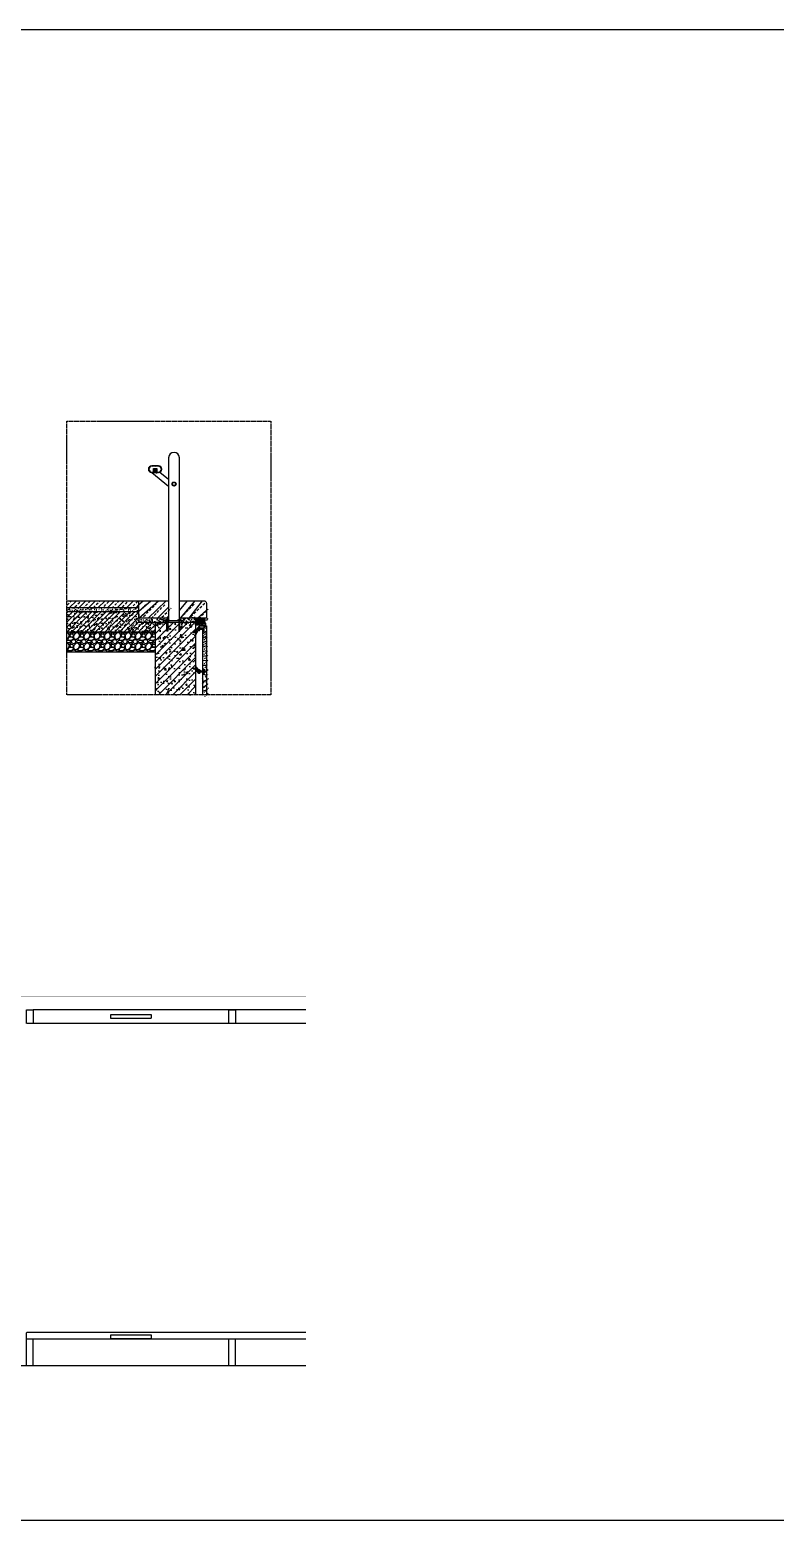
# Model space of a CAD drawing. Extents: x -1831 to 48883, y -18226 to 10907.
# Drawn here: x 15123 to 20649, y -5742 to 5309 of the extents above; entities that cross this region are included whole.
import ezdxf

# ---------------------------------------------------------------- set-up
doc = ezdxf.new("R2010")
doc.units = 0
doc.header["$LTSCALE"] = 10
doc.header["$MEASUREMENT"] = 0
doc.linetypes.add('ACAD_ISO04W100', pattern=[30, 24, -3, 0, -3])
doc.linetypes.add('DASH', pattern=[0.35, 0.25, -0.1])
for name, color, linetype in [('0-1', 1, 'Continuous'), ('0-4', 4, 'Continuous'), ('0-8', 8, 'Continuous'), ('00-设施', 6, 'Continuous'), ('con', 2, 'Continuous'), ('灯具', 7, 'Continuous')]:
    doc.layers.add(name, color=color, linetype=linetype)
doc.layers.add('电缆', color=7, linetype='Continuous', lineweight=25)

# ---------------------------------------------------------------- blocks, each defined once
blk = doc.blocks.new('ls')
for p, q in [((-2.8, 0), (-2.8, -1.2)), ((2.8, 0), (-2.8, 0)), ((1.5, 6.5), (-1.5, 6)), ((1.5, 6.4), (-1.5, 5.9)), ((-1.1, 6.2), (-1.5, 6)), ((-1.5, 6), (-1.5, 5.9)), ((-1.5, 5.9), (-1.1, 5.7)), ((1.5, 5.5), (-1.5, 5)), ((1.5, 5.4), (-1.5, 5)), ((-1.1, 5.2), (-1.5, 5)), ((-1.5, 5), (-1.1, 4.7)), ((-1.5, 5), (-1.5, 5)), ((1.5, 4.5), (-1.5, 4.1)), ((1.5, 4.5), (-1.5, 4)), ((-1.1, 4.3), (-1.5, 4.1)), ((-1.5, 4.1), (-1.5, 4)), ((-1.5, 4), (-1.1, 3.8)), ((1.5, 3.6), (-1.5, 3.1)), ((1.5, 3.5), (-1.5, 3)), ((-1.1, 3.3), (-1.5, 3.1)), ((-1.5, 3.1), (-1.5, 3)), ((-1.5, 3), (-1.1, 2.8)), ((1.5, 2.6), (-1.5, 2.1)), ((1.5, 2.5), (-1.5, 2)), ((-1.1, 2.3), (-1.5, 2.1)), ((-1.5, 2.1), (-1.5, 2)), ((-1.5, 2), (-1.1, 1.8)), ((1.5, 1.6), (-1.5, 1.1)), ((1.5, 1.6), (-1.5, 1.1)), ((-1.1, 1.4), (-1.5, 1.1)), ((-1.5, 1.1), (-1.1, 0.8)), ((-1.5, 1.1), (-1.5, 1.1)), ((1.2, 7.4), (-1.4, 6.9)), ((1.2, 7.4), (-1.4, 7)), ((-0.8, 7.2), (-1.4, 7)), ((-1.4, 7), (-1.4, 6.9)), ((-1.4, 6.9), (-1, 6.7)), ((1.1, 6.7), (-1.1, 6.2)), ((-1, 6.7), (-1.1, 6.2)), ((-1.1, 5.7), (1.1, 6.2)), ((1.1, 5.7), (-1.1, 5.2)), ((-1.1, 5.7), (-1.1, 5.2)), ((-1.1, 4.7), (1.1, 5.2)), ((1.1, 4.8), (-1.1, 4.3)), ((-1.1, 4.7), (-1.1, 4.3)), ((-1.1, 3.8), (1.1, 4.2)), ((1.1, 3.8), (-1.1, 3.3)), ((-1.1, 3.8), (-1.1, 3.3)), ((-1.1, 2.8), (1.1, 3.3)), ((1.1, 2.8), (-1.1, 2.3)), ((-1.1, 2.8), (-1.1, 2.3)), ((-1.1, 1.8), (1.1, 2.3)), ((1.1, 1.9), (-1.1, 1.4)), ((-1.1, 1.8), (-1.1, 1.4)), ((-1.1, 0.8), (1.1, 1.3)), ((-1.1, 0.8), (-1.1, 0)), ((-1, 6.7), (0.8, 7.2)), ((0.7, 8.4), (-0.9, 7.9)), ((0.7, 8.3), (-0.9, 7.9)), ((-0.4, 8.2), (-0.9, 7.9)), ((-0.9, 7.9), (-0.6, 7.7)), ((-0.9, 7.9), (-0.9, 7.9)), ((0.8, 7.7), (-0.8, 7.2)), ((-0.6, 7.7), (-0.8, 7.2)), ((-0.6, 7.7), (0.3, 8.1)), ((0, 9), (-0.4, 8.2)), ((0.2, 8.6), (-0.4, 8.2)), ((0, 9), (0.2, 8.6)), ((1.1, 0.9), (0, 0.4)), ((1.5, 0.7), (0, 0.4)), ((1.5, 0.6), (0, 0.3)), ((0, 0.3), (1.1, 0.4)), ((0, 0.4), (0, 0.3)), ((0.7, 8.4), (0.2, 8.6)), ((0.3, 8.1), (0.7, 8.3)), ((0.4, 8.2), (0.6, 7.6)), ((0.7, 8.3), (0.7, 8.4)), ((1.2, 7.4), (0.8, 7.7)), ((0.8, 7.2), (1.2, 7.4)), ((0.8, 7.2), (1.1, 6.7)), ((1.5, 6.5), (1.1, 6.7)), ((1.1, 6.2), (1.5, 6.4)), ((1.1, 6.2), (1.1, 5.7)), ((1.5, 5.5), (1.1, 5.7)), ((1.1, 5.2), (1.5, 5.4)), ((1.1, 5.2), (1.1, 4.8)), ((1.5, 4.5), (1.1, 4.8)), ((1.1, 4.2), (1.5, 4.5)), ((1.1, 4.2), (1.1, 3.8)), ((1.5, 3.6), (1.1, 3.8)), ((1.1, 3.3), (1.5, 3.5)), ((1.1, 3.3), (1.1, 2.8)), ((1.5, 2.6), (1.1, 2.8)), ((1.1, 2.3), (1.5, 2.5)), ((1.1, 2.3), (1.1, 1.9)), ((1.5, 1.6), (1.1, 1.9)), ((1.1, 1.3), (1.5, 1.6)), ((1.1, 1.3), (1.1, 0.9)), ((1.5, 0.7), (1.1, 0.9)), ((1.1, 0.4), (1.5, 0.6)), ((1.1, 0.4), (1.1, 0)), ((1.2, 7.4), (1.2, 7.4)), ((1.5, 6.4), (1.5, 6.5)), ((1.5, 5.4), (1.5, 5.5)), ((1.5, 4.5), (1.5, 4.5)), ((1.5, 3.5), (1.5, 3.6)), ((1.5, 2.5), (1.5, 2.6)), ((1.5, 1.6), (1.5, 1.6)), ((1.5, 0.6), (1.5, 0.7)), ((2.8, -1.2), (2.8, 0)), ((-0.3, -0.8), (0.3, -0.8)), ((-0.3, -2.1), (-0.3, -0.8)), ((0.3, -0.8), (0.3, -2.1))]:
    blk.add_line(p, q)
for start, end in [(232.02013, 266.73678), (273.26322, 307.97987)]:
    blk.add_arc((0, 2.4), 4.5, start, end)
blk = doc.blocks.new('线条灯')
at = {"color": 2, "lineweight": 9}
blk.add_line((24, 37), (24, 32), dxfattribs=at)
at = {"layer": 'con', "color": 2}
for centre in [(13, 6), (21, 6)]:
    blk.add_circle(centre, 1.96, dxfattribs=at)
at = {"layer": '灯具', "color": 3, "linetype": 'Continuous', "lineweight": -3, "ltscale": 20}
for p, q in [((0, 0), (0, 48)), ((17, 49), (1, 49)), ((1, 1), (1, 47)), ((17, 48), (3, 48)), ((3, 0), (23, 0)), ((23, 0), (24, 0)), ((24, 0), (39, 0)), ((24, 0), (24, 0)), ((30, 16), (30, 11)), ((41, 17), (31, 17)), ((39, 10), (31, 10)), ((41, 15), (32, 15)), ((32, 15), (32, 12)), ((41, 12), (32, 12)), ((40, 9), (40, 1)), ((42, 16), (42, 16)), ((42, 11), (42, 0)), ((1, -1), (41, -1))]:
    blk.add_line(p, q, dxfattribs=at)
at = {"layer": '灯具', "linetype": 'Continuous', "lineweight": -3, "ltscale": 20}
for p, q in [((7, 36), (7, 47)), ((7, 47), (10, 47)), ((9, 35), (7, 35)), ((9, 34), (7, 34)), ((7, 33), (7, 22)), ((7, 22), (10, 22)), ((9, 43), (9, 46)), ((10, 46), (9, 46)), ((9, 26), (9, 23)), ((10, 23), (9, 23)), ((10, 46), (10, 47)), ((10, 43), (9, 43)), ((10, 39), (10, 43)), ((10, 30), (10, 26)), ((10, 26), (9, 26)), ((10, 23), (10, 22)), ((13, 38), (11, 38)), ((13, 31), (11, 31)), ((12, 35), (12, 34)), ((13, 36), (15, 36)), ((13, 33), (15, 33)), ((14, 47), (17, 47)), ((14, 46), (14, 47)), ((15, 46), (14, 46)), ((15, 43), (14, 43)), ((14, 39), (14, 43)), ((14, 30), (14, 26)), ((15, 26), (14, 26)), ((15, 23), (14, 23)), ((14, 23), (14, 22)), ((14, 22), (17, 22)), ((15, 46), (15, 43)), ((15, 37), (15, 41)), ((15, 32), (15, 28)), ((15, 23), (15, 26)), ((16, 41), (16, 41)), ((16, 28), (16, 28)), ((17, 48), (17, 49)), ((17, 49), (17, 48)), ((17, 46), (19, 46)), ((16, 45), (16, 42)), ((16, 24), (16, 27)), ((17, 23), (19, 23)), ((17, 20), (17, 21)), ((26, 49), (18, 49)), ((26, 20), (18, 20)), ((19, 48), (19, 46)), ((21, 48), (19, 48)), ((19, 21), (19, 23)), ((21, 21), (19, 21)), ((21, 48), (21, 46)), ((21, 46), (22, 46)), ((21, 23), (22, 23)), ((21, 21), (21, 23)), ((23, 48), (24, 48)), ((23, 48), (23, 46)), ((23, 48), (23, 48)), ((23, 21), (23, 23)), ((23, 21), (24, 21)), ((23, 21), (23, 21)), ((25, 47), (25, 48)), ((25, 22), (25, 21)), ((27, 48), (27, 49)), ((27, 21), (27, 20)), ((28, 48), (28, 49)), ((28, 21), (28, 20)), ((29, 49), (39, 49)), ((29, 20), (39, 20)), ((30, 47), (30, 48)), ((30, 22), (30, 21)), ((31, 48), (32, 48)), ((31, 21), (32, 21)), ((32, 48), (32, 43)), ((32, 21), (32, 26)), ((33, 43), (35, 43)), ((33, 26), (35, 26)), ((34, 48), (34, 44)), ((34, 48), (39, 48)), ((34, 44), (35, 44)), ((34, 21), (34, 25)), ((34, 25), (35, 25)), ((34, 21), (39, 21)), ((35, 43), (35, 44)), ((35, 26), (35, 25)), ((39, 49), (39, 48)), ((39, 20), (39, 21))]:
    blk.add_line(p, q, dxfattribs=at)
at = {"layer": '灯具', "color": 4, "linetype": 'Continuous', "lineweight": -3, "ltscale": 20}
for p, q in [((8, 21), (7, 21)), ((7, 21), (7, 19)), ((8, 21), (8, 20)), ((41, 17), (8, 17)), ((43, 19), (9, 19)), ((42, 16), (42, -1)), ((44, 18), (44, -1)), ((43, -1), (43, -1))]:
    blk.add_line(p, q, dxfattribs=at)
at = {"layer": '灯具', "color": 2, "linetype": 'Continuous', "lineweight": -3, "ltscale": 20}
for p, q in [((21, 36), (24, 36)), ((21, 35), (21, 36)), ((21, 35), (23, 35)), ((21, 35), (24, 35)), ((21, 34), (24, 34)), ((21, 33), (21, 34)), ((21, 33), (23, 33)), ((21, 33), (24, 33)), ((24, 48), (23, 48)), ((24, 21), (23, 21)), ((25, 37), (24, 37)), ((25, 32), (24, 32)), ((25, 32), (25, 37)), ((25, 37), (31, 37)), ((31, 32), (25, 32))]:
    blk.add_line(p, q, dxfattribs=at)
at = {"layer": '灯具', "color": 2}
for p, q in [((23, 48), (23, 34)), ((23, 21), (23, 34)), ((24, 48), (24, 34)), ((24, 21), (24, 34))]:
    blk.add_line(p, q, dxfattribs=at)
at = {"layer": '灯具', "color": 5, "linetype": 'Continuous', "lineweight": -3, "ltscale": 20}
for p, q in [((39, 48), (35, 48)), ((35, 48), (35, 34)), ((35, 21), (35, 34)), ((39, 21), (35, 21)), ((39, 48), (39, 34)), ((39, 21), (39, 34))]:
    blk.add_line(p, q, dxfattribs=at)
at = {"layer": '灯具', "color": 3, "linetype": 'Continuous', "lineweight": -3, "ltscale": 20}
for centre, radius, start, end in [((1, 48), 1, 90, 180), ((1, 0), 1, 180, 270), ((3, 47), 1, 90, 180), ((3, 1), 1, 180, 270), ((17, 49), 0.5, 360, 90), ((17, 48), 0.5, 270, 360), ((31, 16), 0.5, 90, 180), ((31, 11), 0.5, 180, 270), ((32, 15), 0.5, 90, 180), ((32, 12), 0.5, 180, 270), ((39, 9), 1, 360, 90), ((39, 1), 1, 270, 360), ((41, 16), 0.5, 360, 90), ((41, 16), 0.5, 270, 360), ((41, 11), 0.5, 360, 90), ((41, 0), 1, 270, 360)]:
    blk.add_arc(centre, radius, start, end, dxfattribs=at)
at = {"layer": '灯具', "linetype": 'Continuous', "lineweight": -3, "ltscale": 20}
for centre, radius, start, end in [((7, 47), 0.5, 90, 180), ((7, 36), 0.5, 180, 270), ((7, 33), 0.5, 90, 180), ((7, 22), 0.5, 180, 270), ((9, 46), 0.3, 90, 180), ((9, 43), 0.3, 180, 270), ((10, 34), 1.3, 360, 150), ((10, 34), 1.3, 210, 0), ((9, 26), 0.3, 90, 180), ((9, 23), 0.3, 180, 270), ((10, 47), 0.3, 0, 90), ((10, 46), 0.3, 270, 0), ((10, 43), 0.3, 0, 90), ((11, 39), 1, 180, 270), ((11, 30), 1, 90, 180), ((10, 26), 0.3, 270, 0), ((10, 23), 0.3, 360, 90), ((10, 22), 0.3, 270, 360), ((13, 35), 1, 90, 180), ((13, 34), 1, 180, 270), ((13, 39), 1, 270, 360), ((13, 30), 1, 0, 90), ((14, 47), 0.3, 90, 180), ((14, 46), 0.3, 180, 270), ((14, 43), 0.3, 90, 180), ((14, 26), 0.3, 180, 270), ((14, 23), 0.3, 90, 180), ((14, 22), 0.3, 180, 270), ((15, 46), 0.3, 0, 90), ((15, 43), 0.3, 270, 0), ((16, 41), 0.5, 90, 180), ((15, 37), 0.3, 270, 0), ((15, 32), 0.3, 360, 90), ((16, 28), 0.5, 180, 270), ((15, 26), 0.3, 360, 90), ((15, 23), 0.3, 270, 360), ((16, 42), 0.3, 270, 0), ((16, 27), 0.3, 360, 90), ((18, 49), 0.5, 90, 180), ((17, 48), 0.5, 270, 0), ((17, 45), 0.3, 90, 180), ((17, 24), 0.3, 180, 270), ((17, 21), 0.5, 0, 90), ((18, 20), 0.5, 180, 270), ((19, 48), 0.3, 90, 180), ((19, 46), 0.3, 270, 0), ((19, 23), 0.3, 0, 90), ((19, 21), 0.3, 180, 270), ((21, 48), 0.3, 0, 90), ((21, 46), 0.3, 180, 270), ((21, 23), 0.3, 90, 180), ((21, 21), 0.3, 270, 360), ((22, 46), 0.3, 270, 0), ((22, 23), 0.3, 360, 90), ((23, 48), 0.3, 90, 180), ((23, 21), 0.3, 180, 270), ((24, 48), 0.3, 0, 90), ((24, 21), 0.3, 270, 360), ((27, 47), 2.8, 180, 0), ((27, 22), 2.8, 0, 180), ((26, 49), 0.5, 0, 90), ((27, 47), 1.3, 120, 60), ((27, 22), 1.3, 300, 240), ((26, 20), 0.5, 270, 0), ((29, 49), 0.5, 90, 180), ((29, 20), 0.5, 180, 270), ((31, 48), 0.3, 90, 180), ((31, 21), 0.3, 180, 270), ((32, 48), 0.3, 0, 90), ((33, 43), 0.3, 180, 270), ((33, 26), 0.3, 90, 180), ((32, 21), 0.3, 270, 0), ((34, 48), 0.3, 90, 180), ((34, 44), 0.3, 180, 270), ((34, 25), 0.3, 90, 180), ((34, 21), 0.3, 180, 270), ((39, 49), 0.3, 0, 90), ((39, 48), 0.3, 270, 0), ((39, 20), 0.3, 270, 0)]:
    blk.add_arc(centre, radius, start, end, dxfattribs=at)
at = {"layer": '灯具', "color": 4, "linetype": 'Continuous', "lineweight": -3, "ltscale": 20}
for centre, radius, start, end in [((7, 21), 0.5, 90, 180), ((8, 19), 1, 180, 270), ((8, 21), 0.5, 0, 90), ((9, 20), 1, 180, 270), ((41, 16), 1, 360, 90), ((43, 18), 1, 360, 90), ((43, -1), 0.5, 180, 270), ((43, -1), 0.5, 270, 360)]:
    blk.add_arc(centre, radius, start, end, dxfattribs=at)
at = {"layer": '灯具', "color": 2, "linetype": 'Continuous', "lineweight": -3, "ltscale": 20}
blk.add_arc((31, 34), 2.5, 270, 90, dxfattribs=at)
at = {"layer": '电缆', "color": 0, "linetype": 'ACAD_ISO04W100', "lineweight": 50}
for p, xscale, yscale, zscale, rotation in [((12, 17), 1.336800000012713, 1.336800000012713, 1.336800000012713, 359.9635796655531), ((44, 14), 1.336800000021813, 1.336800000021813, 1.336800000021813, 89.96357966524147)]:
    blk.add_blockref('ls', p, dxfattribs=dict(at, xscale=xscale, yscale=yscale, zscale=zscale, rotation=rotation))
blk = doc.blocks.new('ld1')
for p, q in [((-46, 0), (-45, -1)), ((-46, 0), (-45, 0)), ((-45, 1), (-45, 0)), ((-45, 1), (-45, 1)), ((-45, 0), (-45, 1)), ((-45, 1), (-44, -1)), ((-45, 1), (-44, -1)), ((-45, 1), (-44, 1)), ((-45, 0), (-45, -1)), ((-44, -1), (-45, 0)), ((-44, 2), (-44, 1)), ((-44, 2), (-44, 2)), ((-43, 1), (-44, 2)), ((-44, 2), (-43, -2)), ((-44, 2), (-43, -2)), ((-44, 1), (-43, -1)), ((-42, 2), (-43, 1)), ((-43, 1), (-42, -1)), ((-43, -1), (-43, 1)), ((-43, 1), (-43, 1)), ((-42, 2), (-42, 2)), ((-42, 1), (-42, 2)), ((-42, 2), (-42, -2)), ((-42, 2), (-42, -2)), ((-41, -1), (-42, 1)), ((-42, 1), (-41, 1)), ((-41, 2), (-41, 1)), ((-41, 2), (-41, 2)), ((-41, 1), (-41, 2)), ((-41, 2), (-40, -2)), ((-41, 2), (-40, -2)), ((-41, 1), (-41, -1)), ((-40, -1), (-41, 1)), ((-41, 1), (-40, 1)), ((-40, 2), (-40, 1)), ((-40, 2), (-40, 2)), ((-39, 1), (-40, 2)), ((-40, 2), (-39, -2)), ((-40, 2), (-39, -2)), ((-40, 1), (-39, -1)), ((-38, 2), (-39, 1)), ((-39, -1), (-39, 1)), ((-39, 1), (-38, -1)), ((-39, 1), (-39, 1)), ((-38, 2), (-38, 2)), ((-38, 1), (-38, 2)), ((-38, 2), (-38, -2)), ((-38, 2), (-38, -2)), ((-37, -1), (-38, 1)), ((-38, 1), (-37, 1)), ((-37, 2), (-37, 1)), ((-37, 2), (-37, 2)), ((-37, 1), (-37, 2)), ((-37, 2), (-37, -2)), ((-37, 2), (-36, -2)), ((-37, 1), (-37, -1)), ((-36, -1), (-37, 1)), ((-37, 1), (-36, 1)), ((-36, 2), (-36, 1)), ((-36, 2), (-36, 2)), ((-35, 1), (-36, 2)), ((-36, 2), (-35, -2)), ((-36, 2), (-35, -2)), ((-35, 2), (-35, 1)), ((-34, 2), (-35, 2)), ((-35, 2), (-34, -2)), ((-35, -1), (-35, 1)), ((-35, 1), (-34, -1)), ((-35, 1), (-35, 1)), ((-34, 1), (-34, 2)), ((-34, 2), (-34, -2)), ((-33, 2), (-34, 1)), ((-34, -1), (-34, 1)), ((-34, 1), (-33, -1)), ((-34, 1), (-34, 1)), ((-33, 2), (-33, 2)), ((-33, 1), (-33, 2)), ((-33, 2), (-33, -2)), ((-33, 2), (-33, -2)), ((-32, -1), (-33, 1)), ((-33, 1), (-32, 1)), ((-32, 2), (-32, 1)), ((-32, 2), (-32, 2)), ((-32, 1), (-32, 2)), ((-32, 2), (-31, -2)), ((-32, 2), (-31, -2)), ((-32, 1), (-32, -1)), ((-31, -1), (-32, 1)), ((-32, 1), (-31, 1)), ((-31, 2), (-31, 1)), ((-31, 2), (-31, 2)), ((-30, 1), (-31, 2)), ((-31, 2), (-30, -2)), ((-31, 2), (-30, -2)), ((-31, 1), (-30, -1)), ((-29, 2), (-30, 1)), ((-30, -1), (-30, 1)), ((-30, 1), (-30, 1)), ((-29, 2), (-29, 2)), ((-29, 1), (-29, 2)), ((-29, 2), (-29, -2)), ((-29, 2), (-29, -2)), ((-28, -1), (-29, 1)), ((-29, 1), (-28, 1)), ((-28, 2), (-28, 1)), ((-28, 2), (-28, 2)), ((-28, 1), (-28, 2)), ((-28, 2), (-27, -2)), ((-28, 2), (-27, -2)), ((-28, 1), (-28, -1)), ((-27, -1), (-28, 1)), ((-28, 1), (-27, 1)), ((-27, 2), (-27, 1)), ((-27, 2), (-27, 2)), ((-26, 1), (-27, 2)), ((-27, 2), (-26, -2)), ((-27, 2), (-26, -2)), ((-26, 2), (-26, 1)), ((-25, 2), (-26, 2)), ((-26, 2), (-25, -2)), ((-26, -1), (-26, 1)), ((-26, 1), (-26, 1)), ((-25, 1), (-25, 2)), ((-24, 2), (-25, 1)), ((-25, 2), (-25, -2)), ((-24, -1), (-25, 1)), ((-25, 1), (-24, -1)), ((-25, 1), (-25, 1)), ((-24, 2), (-24, 2)), ((-24, 1), (-24, 2)), ((-24, 2), (-24, -2)), ((-24, 2), (-23, -2)), ((-23, -1), (-24, 1)), ((-24, 1), (-23, 1)), ((-23, 2), (-23, 1)), ((-23, 2), (-23, 2)), ((-23, 1), (-23, 2)), ((-23, 2), (-22, -2)), ((-23, 2), (-22, -2)), ((-22, -1), (-23, 1)), ((-23, 1), (-22, 1)), ((-22, 2), (-22, 1)), ((-21, 1), (-22, 2)), ((-22, 2), (-21, -2)), ((-22, 2), (-21, -2)), ((-20, 2), (-21, 1)), ((-21, -1), (-21, 1)), ((-21, 1), (-21, 1)), ((-20, 2), (-20, 2)), ((-20, 1), (-20, 2)), ((-20, 2), (-20, -2)), ((-20, 2), (-20, -2)), ((-19, -1), (-20, 1)), ((-20, 1), (-19, 1)), ((-19, 2), (-19, 1)), ((-19, 2), (-19, 2)), ((-19, 1), (-19, 2)), ((-19, 2), (-18, -2)), ((-19, 2), (-18, -2)), ((-19, 1), (-19, -1)), ((-18, -1), (-19, 1)), ((-19, 1), (-18, 1)), ((-18, 2), (-18, 1)), ((-18, 2), (-18, 2)), ((-17, 1), (-18, 2)), ((-18, 2), (-17, -2)), ((-18, 2), (-17, -2)), ((-16, 2), (-17, 1)), ((-17, -1), (-17, 1)), ((-17, 1), (-17, 1)), ((-16, 1), (-16, 2)), ((-16, 2), (-16, -2)), ((-16, 2), (-16, -2)), ((-15, -1), (-16, 1)), ((-16, 1), (-15, 1)), ((-15, 2), (-15, 1)), ((-15, 2), (-15, 2)), ((-15, 1), (-15, 2)), ((-15, 2), (-14, -2)), ((-15, 2), (-14, -2)), ((-14, -1), (-15, 1)), ((-15, 1), (-14, 1)), ((-14, 2), (-14, 1)), ((-14, 2), (-14, 2)), ((-13, 1), (-14, 2)), ((-14, 2), (-13, -2)), ((-14, 2), (-13, -2)), ((-14, 1), (-13, -1)), ((-13, 2), (-13, 1)), ((-12, 2), (-13, 2)), ((-13, 2), (-12, -2)), ((-13, -1), (-13, 1)), ((-13, 1), (-13, 1)), ((-11, 2), (-12, 1)), ((-12, 1), (-12, 2)), ((-12, 2), (-12, -2)), ((-12, 1), (-11, -1)), ((-12, 1), (-12, 1)), ((-12, -1), (-12, 1)), ((-11, 2), (-11, 2)), ((-11, 1), (-11, 2)), ((-11, 2), (-11, -2)), ((-11, 2), (-11, -2)), ((-10, -1), (-11, 1)), ((-11, 1), (-10, 1)), ((-10, 2), (-10, 1)), ((-10, 2), (-10, 2)), ((-10, 1), (-10, 2)), ((-10, 2), (-9, -2)), ((-10, 2), (-9, -2)), ((-9, -1), (-10, 1)), ((-10, 1), (-9, 1)), ((-9, 2), (-9, 1)), ((-9, 2), (-9, 2)), ((-8, 1), (-9, 2)), ((-9, 2), (-8, -2)), ((-9, 2), (-8, -2)), ((-9, 1), (-8, -1)), ((-7, 2), (-8, 1)), ((-8, 1), (-8, 1)), ((-8, -1), (-8, 1)), ((-7, 2), (-7, 2)), ((-7, 1), (-7, 2)), ((-7, 2), (-7, -2)), ((-7, 2), (-7, -2)), ((-6, -1), (-7, 1)), ((-7, 1), (-6, 1)), ((-6, 2), (-6, 1)), ((-6, 2), (-6, 2)), ((-6, 1), (-6, 2)), ((-6, 2), (-5, -2)), ((-6, 2), (-5, -2)), ((-6, 1), (-6, -1)), ((-5, -1), (-6, 1)), ((-6, 1), (-5, 1)), ((-5, 2), (-5, 1)), ((-5, 2), (-5, 2)), ((-4, 1), (-5, 2)), ((-5, 2), (-4, -2)), ((-5, 2), (-4, -2)), ((-3, 2), (-4, 1)), ((-4, -1), (-4, 1)), ((-4, 1), (-3, -1)), ((-4, 1), (-4, 1)), ((-3, 2), (-3, 2)), ((-3, 1), (-3, 2)), ((-3, 2), (-3, -2)), ((-3, 2), (-3, -2)), ((-2, -1), (-3, 1)), ((-3, 1), (-2, 1)), ((-2, 2), (-2, 1)), ((-2, 2), (-2, 2)), ((-2, 1), (-2, 2)), ((-2, 2), (-1, -2)), ((-2, 2), (-2, -2)), ((-2, 1), (-2, -1)), ((-1, -1), (-2, 1)), ((-2, 1), (-1, 1)), ((-1, 2), (-1, 1)), ((-1, 2), (-1, 2)), ((0, 1), (-1, 2)), ((-1, 2), (-1, 0)), ((-1, 2), (0, 0)), ((-1, 1), (-1, 0)), ((2, 4), (0, 4)), ((0, 4), (0, -4)), ((0, 0), (0, 1)), ((0, 1), (0, 1)), ((1, 0), (3, 0)), ((1, 0), (1, 0)), ((-45, -1), (-44, -1)), ((-44, -1), (-44, -1)), ((-44, -1), (-44, -1)), ((-44, -1), (-43, -1)), ((-43, -2), (-43, -1)), ((-43, -1), (-43, -2)), ((-43, -1), (-42, -1)), ((-43, -2), (-43, -2)), ((-42, -2), (-41, -1)), ((-42, -1), (-42, -2)), ((-42, -2), (-42, -2)), ((-41, -1), (-40, -2)), ((-41, -1), (-41, -1)), ((-40, -2), (-40, -1)), ((-40, -1), (-39, -1)), ((-40, -2), (-40, -2)), ((-39, -2), (-39, -1)), ((-39, -1), (-39, -2)), ((-39, -1), (-38, -1)), ((-39, -2), (-39, -2)), ((-38, -2), (-37, -1)), ((-38, -1), (-38, -2)), ((-38, -2), (-38, -2)), ((-37, -1), (-37, -2)), ((-37, -1), (-37, -1)), ((-37, -2), (-36, -2)), ((-36, -1), (-35, -2)), ((-36, -2), (-36, -1)), ((-36, -1), (-36, -1)), ((-35, -2), (-35, -1)), ((-35, -1), (-34, -1)), ((-35, -2), (-35, -2)), ((-34, -2), (-34, -1)), ((-34, -1), (-34, -2)), ((-34, -1), (-33, -1)), ((-34, -2), (-34, -2)), ((-33, -2), (-32, -1)), ((-33, -1), (-33, -2)), ((-33, -2), (-33, -2)), ((-32, -1), (-32, -1)), ((-32, -1), (-31, -2)), ((-31, -2), (-31, -1)), ((-31, -1), (-30, -1)), ((-31, -2), (-31, -2)), ((-30, -2), (-30, -1)), ((-30, -1), (-30, -2)), ((-30, -1), (-29, -1)), ((-30, -2), (-30, -2)), ((-29, -2), (-28, -1)), ((-29, -1), (-29, -2)), ((-29, -2), (-29, -2)), ((-28, -1), (-27, -2)), ((-28, -1), (-28, -1)), ((-27, -2), (-27, -1)), ((-27, -1), (-26, -1)), ((-27, -2), (-27, -2)), ((-26, -2), (-26, -1)), ((-26, -1), (-26, -2)), ((-26, -1), (-25, -1)), ((-26, -2), (-26, -2)), ((-25, -2), (-24, -1)), ((-25, -1), (-25, -2)), ((-25, -2), (-25, -2)), ((-24, -1), (-24, -2)), ((-24, -1), (-24, -1)), ((-24, -2), (-23, -2)), ((-23, -2), (-23, -1)), ((-23, -1), (-22, -2)), ((-23, -1), (-23, -1)), ((-22, -2), (-22, -1)), ((-22, -1), (-21, -1)), ((-22, -2), (-22, -2)), ((-21, -2), (-21, -1)), ((-21, -1), (-21, -2)), ((-21, -1), (-20, -1)), ((-21, -2), (-21, -2)), ((-20, -2), (-19, -1)), ((-20, -1), (-20, -2)), ((-20, -2), (-20, -2)), ((-19, -1), (-18, -2)), ((-19, -1), (-19, -1)), ((-18, -2), (-18, -1)), ((-18, -1), (-17, -1)), ((-18, -2), (-18, -2)), ((-17, -2), (-17, -1)), ((-17, -1), (-17, -2)), ((-17, -1), (-16, -1)), ((-17, -2), (-17, -2)), ((-16, -2), (-15, -1)), ((-16, -1), (-16, -2)), ((-16, -2), (-16, -2)), ((-15, -1), (-14, -2)), ((-15, -1), (-15, -1)), ((-14, -2), (-14, -1)), ((-14, -1), (-13, -1)), ((-14, -2), (-14, -2)), ((-13, -2), (-13, -1)), ((-13, -1), (-13, -2)), ((-13, -1), (-12, -1)), ((-13, -2), (-13, -2)), ((-12, -1), (-11, -1)), ((-12, -2), (-12, -1)), ((-12, -1), (-12, -2)), ((-12, -2), (-12, -2)), ((-11, -2), (-10, -1)), ((-11, -1), (-11, -2)), ((-11, -2), (-11, -2)), ((-10, -1), (-9, -2)), ((-10, -1), (-10, -1)), ((-9, -2), (-9, -1)), ((-9, -1), (-8, -1)), ((-9, -2), (-9, -2)), ((-8, -1), (-7, -1)), ((-8, -2), (-8, -1)), ((-8, -1), (-8, -2)), ((-8, -2), (-8, -2)), ((-7, -2), (-6, -1)), ((-7, -1), (-7, -2)), ((-7, -2), (-7, -2)), ((-6, -1), (-5, -2)), ((-6, -1), (-6, -1)), ((-5, -2), (-5, -1)), ((-5, -1), (-4, -1)), ((-5, -2), (-5, -2)), ((-4, -2), (-4, -1)), ((-4, -1), (-4, -2)), ((-4, -1), (-3, -1)), ((-4, -2), (-4, -2)), ((-3, -2), (-2, -1)), ((-3, -1), (-3, -2)), ((-3, -2), (-3, -2)), ((-2, -1), (-2, -2)), ((-2, -1), (-2, -1)), ((-2, -2), (-1, -2)), ((-1, 0), (0, 0)), ((-1, -2), (-1, -1)), ((-1, -1), (0, -1)), ((0, -4), (2, -4)), ((3, 0), (1, 0))]:
    blk.add_line(p, q)
for points in [[(-36, 1), (-36, -1)], [(-30, 1), (-29, -1)], [(-27, 1), (-26, -1)], [(-26, 1), (-25, -1)], [(-23, 1), (-23, -1)], [(-22, 1), (-21, -1)], [(-21, 1), (-20, -1)], [(-18, 1), (-17, -1)], [(-17, 1), (-16, -1)], [(-15, 1), (-15, -1)], [(-13, 1), (-12, -1)], [(-10, 1), (-10, -1)]]:
    blk.add_lwpolyline(points)
for start, end in [(3.2268, 37.9435), (321.9837, 356.7004)]:
    blk.add_arc((-3, 0), 6.02, start, end)

msp = doc.modelspace()

# ---------------------------------------------------------------- hatches: boundary and pattern name
h = msp.add_hatch()
h.set_pattern_fill('ANSI32', color=8)
h.set_pattern_definition([(45, (8689.076, -197.162), (-3.367596, 3.367596), []), (45, (8691.3213, -197.162), (-3.367596, 3.367596), [])])
h.paths.add_polyline_path([(16027, 2073), (16077, 2073, -0.414214), (16099, 2051, -0.414214), (16077, 2029), (16065, 2029), (16065, 2026), (16077, 2026, 0.414214), (16102, 2051, 0.414214), (16077, 2076), (16027, 2076, 0.414214), (16002, 2051, 0.414214), (16027, 2026), (16039, 2026), (16039, 2029), (16027, 2029, -0.414214), (16005, 2051, -0.414214)])
at = {"ltscale": 0.02}
h = msp.add_hatch(dxfattribs=at)
h.set_pattern_fill('ANSI31', color=8)
h.set_pattern_definition([(45, (-44580.3823, -10252.772), (-1.122532015, 1.122532015), [])])
h.paths.add_polyline_path([(16039, 2026), (16039, 2056), (16065, 2056), (16065, 2026), (16070, 2026), (16070, 2023), (16033, 2023), (16033, 2026)])
h = msp.add_hatch()
h.set_pattern_fill('ANSI32', color=8)
h.set_pattern_definition([(45, (10, -15), (-3.367596, 3.367596), []), (45, (12.245, -15), (-3.367596, 3.367596), [])])
h.paths.add_polyline_path([(16177, 1941, 1), (16207, 1941, 1)])
h.paths.add_polyline_path([(16204, 1941, -1), (16180, 1941, -1)], flags=16)
h = msp.add_hatch()
h.set_pattern_fill('天然石材', color=8, scale=10)
h.set_pattern_definition([(45, (-10506.29, -11604.855), (-35.35535, 35.35535), []), (45, (-10488.9, -11622.806), (-35.35535, 35.35535), [19.73685, -11.2782])])
h.paths.add_polyline_path([(15398, 1076), (15398, 1026), (15932, 1026), (15932, 1076)])
h = msp.add_hatch()
h.set_pattern_fill('AR-SAND', color=41, scale=10)
h.set_pattern_definition([(37.5, (-10506.288, -11622.806), (-0.800016, 24.470662), [0, -19.304, 0, -21.59, 0, -20.6375]), (7.5, (-10506.288, -11622.806), (22.476164, 35.841255), [0, -10.414, 0, -17.399, 0, -6.6675]), (327.5, (-10521.91, -11622.806), (39.549619, 0.07186), [0, -6.35, 0, -22.86, 0, -29.845]), (317.5, (-10521.91, -11622.806), (38.177823, 11.146466), [0, -3.175, 0, -14.986, 0, -17.145])])
h.paths.add_polyline_path([(15398, 1026), (15398, 996), (15932, 996), (15932, 1026)])
h = msp.add_hatch()
h.set_pattern_fill('钢筋混凝土', color=8, scale=10)
h.set_pattern_definition([(45, (38803.176, 14527.66), (-17.67767, 17.67767), []), (50, (38803.176, 14527.66), (71.72602, -6.27521), [7.5, -82.5]), (355, (38803.18, 14527.66), (-13.87513, 75.21921), [6, -66]), (100.4514, (38809.154, 14527.14), (57.85094, 68.94395), [6.37402, -70.11421]), (46.1842, (38803.18, 14547.66), (106.7241, -16.5519), [11.25, -123.75]), (96.6356, (38812.07, 14546.28), (93.46627, 97.4118), [9.56103, -105.1713]), (351.1842, (38803.18, 14547.66), (93.4662, 97.41186), [9, -99]), (21, (38813.176, 14542.66), (59.6907, -40.26189), [7.5, -82.5]), (326, (38813.18, 14542.66), (24.33153, 72.515), [6, -66]), (71.4514, (38818.15, 14539.305), (84.02226, 32.25305), [6.37402, -70.11421]), (37.5, (38803.176, 14527.66), (1.215986, 33.289385), [0, -65.2, 0, -67, 0, -66.25]), (7.5, (38803.176, 14527.66), (26.306954, 39.44117), [0, -38.2, 0, -63.7, 0, -25.25]), (327.5, (38780.876, 14527.66), (53.382244, -2.255487), [0, -25, 0, -78, 0, -103.5]), (317.5, (38770.876, 14527.66), (58.31862, 10.0105), [0, -32.5, 0, -51.8, 0, -73.5])])
h.paths.add_polyline_path([(15398, 996), (15398, 846), (16052, 846), (16052, 916), (15932, 916), (15932, 996)])
h = msp.add_hatch()
h.set_pattern_fill('天然石材', color=8, scale=10)
h.set_pattern_definition([(45, (-343377128.99, -671761520.063), (-35.3553532015, 35.3553532015), []), (45, (-343377111.6, -671761538.014), (-35.3553532015, 35.3553532015), [19.73685, -11.2782])])
h.paths.add_polyline_path([(16152, 946), (16152, 1076), (15932, 1076), (15932, 946)])
edge = h.paths.add_edge_path()
edge.add_line((16232, 1076), (16232, 946))
edge.add_line((16232, 946), (16433, 946))
edge.add_line((16433, 946), (16432, 1056))
edge.add_arc((16412, 1056), 20, 0, 90)
edge.add_line((16412, 1076), (16232, 1076))
h = msp.add_hatch()
h.set_pattern_fill('AR-SAND', color=41, scale=10)
h.set_pattern_definition([(37.5, (-343365284.75, -671761518.014), (-0.800015648, 24.47066186647), [0, -19.304, 0, -21.59, 0, -20.6375]), (7.5, (-343365284.75, -671761518.014), (22.4761641569, 35.8412550284), [0, -10.414, 0, -17.399, 0, -6.6675]), (327.5, (-343365300.37, -671761518.014), (39.5496185121, 0.0718592339), [0, -6.35, 0, -22.86, 0, -29.845]), (317.5, (-343365300.37, -671761518.014), (38.1778226236, 11.1464661629), [0, -3.175, 0, -14.986, 0, -17.145])])
h.paths.add_polyline_path([(16142, 916), (16142, 946), (15932, 946), (15932, 916)])
h.paths.add_polyline_path([(16232, 946), (16232, 916), (16352, 916), (16352, 946)])
h = msp.add_hatch()
h.set_pattern_fill('ANSI31', color=8, scale=2)
h.set_pattern_definition([(45, (0, 4.3736), (-2.245064, 2.245064), [])])
h.paths.add_polyline_path([(16352, 896), (16382, 896), (16382, 936), (16352, 936)])
h = msp.add_hatch()
h.set_pattern_fill('GRAVEL', color=8, scale=10)
h.set_pattern_definition([(228.0128, (15273.735, 772.4205), (-609.60052, -685.800843), [10.2516, -1014.915]), (184.9697, (15266.877, 764.8005), (914.401479, 76.199462), [17.5922, -1741.62]), (132.5104, (15249.351, 763.2765), (761.999446, -838.20082), [12.4045, -1228.041]), (267.2737, (15219.633, 744.2265), (76.199669, 1523.99951), [16.0202, -1585.992]), (292.8337, (15218.871, 728.2245), (-381.001082, 914.40052), [15.709, -1555.194]), (357.2737, (15224.967, 713.7465), (-1523.99951, 76.199669), [16.0202, -1585.992]), (37.6942, (15240.9689, 712.9845), (-990.600626, -761.999321), [21.1858, -2097.393]), (72.2553, (15257.7329, 725.9385), (533.401067, 1676.400486), [20.0016, -1980.159]), (121.4296, (15263.829, 744.9885), (-609.600157, 990.598835), [16.0744, -1591.365]), (175.2364, (15255.447, 758.7045), (838.19934, -76.199285), [18.3514, -899.217]), (222.3974, (15237.1589, 760.2285), (-914.4000275, -838.1989095), [23.7323, -2349.504]), (138.8141, (15295.071, 743.4645), (-533.39966, 457.1993), [8.1, -801.918]), (171.4692, (15288.975, 748.7985), (990.598488, -152.400384), [15.4105, -1525.638]), (225, (15273.735, 751.085), (-1e-14, -76.2), [10.776, -96.987]), (203.1986, (15268.401, 760.229), (381.00128, 152.40067), [5.8032, -574.518]), (291.8014, (15263.067, 757.943), (-76.20005, 228.60015), [8.207, -402.144]), (30.9638, (15266.115, 750.323), (228.59976, 152.40012), [13.3296, -430.989]), (161.565, (15277.545, 757.18), (152.4001, -76.1999), [9.6386, -231.327]), (16.3895, (15218.871, 757.9425), (762.00042, 228.599524), [13.5026, -1336.764]), (70.3462, (15231.825, 761.7525), (-304.79915, -838.198815), [11.328, -1121.466]), (293.1986, (15277.545, 772.421), (-152.40067, 381.00128), [11.6064, -568.716]), (343.6105, (15282.117, 761.7525), (-762.00042, 228.599524), [13.5026, -1336.764]), (339.444, (15218.871, 710.6985), (-381.00047, 152.399815), [13.021, -638.031]), (294.7751, (15231.063, 706.1265), (-380.999112, 838.19961), [10.9102, -1080.108]), (66.8014, (15278.307, 696.221), (152.40067, 381.00128), [11.6064, -568.716]), (17.354, (15282.879, 706.8885), (-990.600053, -304.79954), [12.7735, -1264.572]), (69.444, (15240.969, 696.2205), (-152.399815, -381.00047), [6.5105, -644.544]), (101.31, (15273.735, 696.22), (-76.19962, 304.79902), [3.8854, -384.66]), (165.9638, (15272.973, 700.03), (228.60016, -76.19987), [15.709, -298.4715]), (186.009, (15257.733, 703.8405), (761.998876, 76.199822), [14.558, -1441.242]), (303.69, (15266.115, 743.465), (-76.2, 152.39985), [10.9897, -263.7534]), (353.1572, (15272.211, 734.3205), (1295.400536, -152.400683), [19.1867, -1899.48]), (60.9454, (15291.261, 732.0345), (-304.79929, -533.39873), [7.8452, -776.682]), (90, (15295.07, 738.89), (-76.2, 76.2), [4.572, -71.628]), (120.2564, (15256.209, 706.1265), (304.799354, -533.39973), [10.586, -1048.017]), (48.0128, (15250.875, 715.2705), (609.600518, 685.800843), [20.5033, -1004.664]), (0, (15264.59, 730.51), (76.2, 76.2), [19.812, -56.388]), (325.3048, (15284.403, 730.5105), (-761.99868, 533.40005), [12.0483, -1192.779]), (254.0546, (15294.309, 723.653), (-76.2002, -304.80073), [11.095, -543.651]), (207.646, (15291.261, 712.9845), (-1447.799491, -762.000479), [18.0644, -1788.375]), (175.4261, (15275.259, 704.6025), (-990.600228, 76.199631), [19.1109, -1891.974]), (175.4261, (15275.259, 704.6025), (-990.600228, 76.199631), [19.1109, -1891.974])])
h.paths.add_polyline_path([(15398, 846), (15398, 696), (16052, 696), (16052, 846)])
at = {"layer": '0-8'}
h = msp.add_hatch(dxfattribs=at)
h.set_pattern_fill('钢筋混凝土', color=256, scale=15, style=0)
h.set_pattern_definition([(45, (16300.43, 337.007), (-26.5165, 26.5165), []), (50, (16300.43, 337.01), (107.589, -9.413), [11.25, -123.75]), (355, (16300.43, 337.01), (-20.813, 112.829), [9, -99]), (100.451, (16309.4, 336.22), (86.776, 103.416), [9.561, -105.171]), (46.184, (16300.43, 367.01), (160.086, -24.828), [16.875, -185.625]), (96.636, (16313.77, 364.94), (140.2, 146.118), [14.34, -157.757]), (351.184, (16300.43, 367), (140.2, 146.12), [13.5, -148.5]), (21, (16315.43, 359.51), (89.536, -60.393), [11.25, -123.75]), (326, (16315.43, 359.51), (36.497, 108.773), [9, -99]), (71.451, (16322.89, 354.47), (126.033, 48.38), [9.561, -105.171]), (37.5, (16300.43, 337.007), (1.824, 49.934), [0, -97.8, 0, -100.5, 0, -99.375]), (7.5, (16300.43, 337.007), (39.4604, 59.1618), [0, -57.3, 0, -95.55, 0, -37.875]), (327.5, (16266.98, 337.007), (80.0734, -3.3832), [0, -37.5, 0, -117, 0, -155.25]), (317.5, (16251.98, 337.01), (87.478, 15.016), [0, -48.75, 0, -77.7, 0, -110.25])])
h.paths.add_polyline_path([(16052, 378), (16352, 378), (16352, 916), (16052, 916)])
h = msp.add_hatch(dxfattribs=at)
h.set_pattern_fill('天然石材', color=256, scale=5, style=0)
h.set_pattern_definition([(45, (-343365871.948, -671767131.65), (-17.6776766007, 17.6776766007), []), (45, (-343365863.254, -671767140.625), (-17.6776766007, 17.6776766007), [9.868425, -5.6391])])
h.paths.add_polyline_path([(16402, 378), (16432, 378), (16432, 890), (16415, 890), (16415, 850), (16408, 850), (16408, 865), (16402, 865), (16402, 484), (16408, 484), (16408, 499), (16415, 499), (16415, 462), (16408, 462), (16408, 477), (16402, 477)])

# ---------------------------------------------------------------- linework, layer by layer
at = {"color": 4}
msp.add_line((16352, 916), (16352, 378), dxfattribs=at)
msp.add_lwpolyline([(34396, 5309), (-1831, 5309), (-1831, -5742), (34396, -5742)], close=True)
at = {"color": 1, "linetype": 'DASH', "ltscale": 3}
msp.add_lwpolyline([(16910, 378), (15398, 378), (15398, 2407), (16910, 2407)], close=True, dxfattribs=at)
at = {"color": 6}
for points in [[(16232, 926), (16232, 2136, 1), (16152, 2136), (16152, 926)], [(15098, -4597), (15098, -4357, -0.414214), (15108, -4347), (17170, -4347)]]:
    msp.add_lwpolyline(points, format="xyb", dxfattribs=at)
at = {"color": 4}
for points in [[(16065, 2026), (16077, 2026, 0.414214), (16102, 2051), (16102, 2051, 0.414214), (16077, 2076), (16027, 2076, 0.414214), (16002, 2051), (16002, 2051, 0.414214), (16027, 2026), (16039, 2026)], [(16232, 1076), (16412, 1076, -0.398716), (16433, 1056), (16433, 946), (16232, 946)]]:
    msp.add_lwpolyline(points, format="xyb", dxfattribs=at)
at = {"color": 8}
msp.add_lwpolyline([(16065, 2029), (16077, 2029, 0.414214), (16099, 2051, 0.414214), (16077, 2073), (16027, 2073, 0.414214), (16005, 2051, 0.414214), (16027, 2029), (16039, 2029)], format="xyb", dxfattribs=at)
for points in [[(16027, 2026), (16152, 1926)], [(16088, 2029), (16152, 1977)]]:
    msp.add_lwpolyline(points, dxfattribs=at)
at = {"color": 4, "ltscale": 0.001}
msp.add_lwpolyline([(16039, 2026), (16039, 2056), (16065, 2056), (16065, 2026), (16070, 2026), (16070, 2023), (16033, 2023), (16033, 2026)], close=True, dxfattribs=at)
at = {"color": 4}
for points in [[(15398, 1076), (15932, 1076)], [(15398, 1026), (15932, 1026)], [(15398, 996), (15932, 996)], [(16152, 946), (15932, 946), (15932, 1076), (16152, 1076)], [(15932, 976), (15932, 916)], [(15932, 916), (16352, 916)], [(16052, 916), (16052, 378)], [(16352, 916), (16352, 946)], [(16402, 865), (16408, 865), (16408, 850), (16415, 850), (16415, 890), (16432, 890), (16432, 378)], [(15398, 846), (16052, 846)], [(16402, 865), (16402, 554)], [(15398, 696), (16052, 696)], [(16402, 547), (16402, 378)], [(16415, 550), (16432, 550)], [(17170, -1958), (15148, -1958)], [(17170, -2058), (15148, -2058)]]:
    msp.add_lwpolyline(points, dxfattribs=at)
at = {"color": 1}
msp.add_lwpolyline([(16112, 916), (16262, 916), (16262, 926), (16112, 926)], close=True, dxfattribs=at)
at = {"color": 5}
for points in [[(16130, 926), (16155, 926), (16155, 934), (16130, 934)], [(16138, 938), (16147, 938), (16147, 850), (16138, 850)], [(16244, 926), (16219, 926), (16219, 934), (16244, 934)], [(16235, 938), (16227, 938), (16227, 850), (16235, 850)]]:
    msp.add_lwpolyline(points, close=True, dxfattribs=at)
at = {"color": 8}
msp.add_lwpolyline([(16352, 896), (16382, 896), (16382, 936), (16352, 936)], close=True, dxfattribs=at)
at = {"color": 251, "const_width": 3}
msp.add_lwpolyline([(11098, -1858), (17170, -1858)], dxfattribs=at)
at = {"color": 8, "linetype": 'DASH'}
for points in [[(15148, -2058), (15098, -2058), (15098, -1958), (15148, -1958)], [(16648, -2058), (16598, -2058), (16598, -1958), (16648, -1958)]]:
    msp.add_lwpolyline(points, close=True, dxfattribs=at)
at = {"color": 8, "linetype": 'DASH', "lineweight": -2}
for points in [[(15723, -2023), (15723, -1993), (16023, -1993), (16023, -2023), (15723, -2023)], [(15723, -4397), (15723, -4367), (16023, -4367), (16023, -4397), (15723, -4397)]]:
    msp.add_lwpolyline(points, dxfattribs=at)
at = {"color": 6}
for points in [[(15098, -4397), (17170, -4397)], [(15148, -4597), (15148, -4397)], [(16598, -4597), (16598, -4397)], [(16648, -4597), (16648, -4397)]]:
    msp.add_lwpolyline(points, dxfattribs=at)
msp.add_lwpolyline([(17170, -4597), (9327, -4597)])
msp.add_circle((16192, 1941), 15, dxfattribs=at)
at = {"color": 8}
msp.add_circle((16192, 1941), 12, dxfattribs=at)
at = {"layer": '0-1'}
for points in [[(16356, 830, -0.414214), (16352, 826), (16352, 826), (16352, 866), (16392, 866, -0.414214), (16388, 862), (16356, 862)], [(16356, 589, 0.414214), (16352, 593), (16352, 593), (16352, 553), (16392, 553, 0.414214), (16388, 557), (16356, 557)]]:
    msp.add_lwpolyline(points, format="xyb", close=True, dxfattribs=at)
at = {"layer": '0-4'}
for points in [[(16402, 554), (16408, 554), (16408, 569), (16415, 569), (16415, 550)], [(16402, 547), (16408, 547), (16408, 532), (16415, 532), (16415, 550)]]:
    msp.add_lwpolyline(points, dxfattribs=at)
at = {"layer": '00-设施'}
for p, q in [((16335, 848), (16343, 850)), ((16335, 848), (16335, 843)), ((16335, 848), (16352, 848)), ((16335, 843), (16343, 842)), ((16335, 843), (16352, 843)), ((16343, 850), (16343, 848)), ((16343, 842), (16343, 843)), ((16362, 851), (16358, 851)), ((16358, 851), (16358, 841)), ((16358, 849), (16362, 849)), ((16358, 843), (16358, 849)), ((16358, 843), (16362, 843)), ((16358, 840), (16362, 840)), ((16362, 841), (16362, 851)), ((16367, 849), (16362, 849)), ((16362, 843), (16367, 843)), ((16367, 843), (16367, 849)), ((16371, 873), (16371, 871)), ((16384, 873), (16371, 873)), ((16371, 858), (16371, 862)), ((16371, 858), (16384, 858)), ((16382, 879), (16372, 879)), ((16372, 879), (16382, 879)), ((16372, 878), (16372, 875)), ((16372, 874), (16382, 874)), ((16382, 858), (16372, 858)), ((16372, 858), (16372, 854)), ((16372, 854), (16382, 854)), ((16374, 883), (16374, 879)), ((16380, 883), (16374, 883)), ((16374, 875), (16374, 878)), ((16380, 874), (16374, 874)), ((16375, 854), (16375, 858)), ((16380, 879), (16380, 883)), ((16380, 875), (16380, 878)), ((16380, 854), (16380, 858)), ((16382, 879), (16382, 879)), ((16382, 854), (16382, 858)), ((16383, 875), (16383, 878)), ((16384, 871), (16384, 873)), ((16384, 858), (16384, 862)), ((16335, 575), (16343, 577)), ((16335, 575), (16352, 575)), ((16335, 570), (16335, 575)), ((16335, 570), (16352, 570)), ((16335, 570), (16343, 569)), ((16343, 577), (16343, 575)), ((16343, 569), (16343, 570)), ((16358, 568), (16358, 577)), ((16358, 575), (16358, 569)), ((16359, 578), (16362, 578)), ((16359, 575), (16362, 575)), ((16359, 570), (16362, 570)), ((16362, 567), (16359, 567)), ((16363, 577), (16363, 568)), ((16363, 567), (16363, 577)), ((16363, 576), (16367, 576)), ((16367, 569), (16363, 569)), ((16367, 576), (16367, 569)), ((16371, 560), (16384, 560)), ((16371, 560), (16371, 557)), ((16372, 565), (16382, 565)), ((16372, 560), (16372, 565)), ((16382, 560), (16372, 560)), ((16375, 565), (16375, 560)), ((16380, 565), (16380, 560)), ((16382, 565), (16382, 560)), ((16384, 560), (16384, 557)), ((16371, 546), (16371, 548)), ((16384, 546), (16371, 546)), ((16372, 544), (16382, 544)), ((16372, 540), (16372, 543)), ((16372, 540), (16382, 540)), ((16382, 540), (16372, 540)), ((16380, 544), (16374, 544)), ((16374, 535), (16374, 540)), ((16380, 535), (16374, 535)), ((16380, 543), (16380, 540)), ((16380, 540), (16380, 535)), ((16382, 540), (16382, 540)), ((16383, 543), (16383, 540)), ((16384, 548), (16384, 546))]:
    msp.add_line(p, q, dxfattribs=at)
for points in [[(16358, 841), (16358, 850), (16356, 850), (16356, 841)], [(16382, 874), (16373, 874), (16373, 873), (16382, 873)], [(16358, 577), (16358, 568), (16356, 568), (16356, 577)], [(16382, 544), (16373, 544), (16373, 546), (16382, 546)]]:
    msp.add_lwpolyline(points, close=True, dxfattribs=at)
for points in [[(16414, 871), (16364, 871), (16364, 866), (16409, 866), (16409, 851), (16414, 851), (16414, 871)], [(16409, 548), (16409, 533), (16414, 533), (16414, 568), (16409, 568), (16409, 553), (16364, 553), (16364, 548), (16409, 548)]]:
    msp.add_lwpolyline(points, dxfattribs=at)
for centre, radius, start, end in [((16358, 851), 0.6, 90, 180), ((16359, 848), 0.924, 106.3207, 160.8765), ((16359, 849), 0.924, 199.1235, 253.6793), ((16359, 844), 0.924, 199.1235, 253.6793), ((16359, 842), 0.924, 106.3207, 160.8765), ((16358, 841), 0.6, 180, 270), ((16362, 851), 0.6, 0, 90), ((16361, 848), 0.924, 19.1235, 73.6793), ((16361, 849), 0.924, 286.3207, 340.8765), ((16361, 844), 0.924, 286.3207, 340.8765), ((16361, 842), 0.924, 19.1235, 73.6793), ((16362, 841), 0.6, 270, 0), ((16372, 878), 0.6, 90, 180), ((16372, 875), 0.6, 180, 270), ((16374, 878), 0.924, 16.3207, 70.8765), ((16375, 878), 0.924, 109.1235, 163.6793), ((16374, 875), 0.924, 289.1235, 343.6793), ((16375, 875), 0.924, 196.3207, 250.8765), ((16379, 878), 0.924, 16.3207, 70.8765), ((16379, 875), 0.924, 289.1235, 343.6793), ((16381, 878), 0.924, 109.1235, 163.6793), ((16381, 875), 0.924, 196.3207, 250.8765), ((16382, 878), 0.6, 0, 90), ((16382, 875), 0.6, 270, 0), ((16359, 577), 0.6, 90, 180), ((16359, 576), 0.924, 199.1235, 253.6793), ((16359, 574), 0.924, 106.3207, 160.8765), ((16359, 569), 0.924, 106.3207, 160.8765), ((16359, 571), 0.924, 199.1235, 253.6793), ((16359, 568), 0.6, 180, 270), ((16362, 577), 0.6, 0, 90), ((16362, 576), 0.924, 286.3207, 340.8765), ((16362, 574), 0.924, 19.1235, 73.6793), ((16362, 569), 0.924, 19.1235, 73.6793), ((16362, 571), 0.924, 286.3207, 340.8765), ((16362, 568), 0.6, 270, 0), ((16372, 543), 0.6, 90, 180), ((16372, 540), 0.6, 180, 270), ((16375, 543), 0.924, 109.1235, 163.6793), ((16374, 543), 0.924, 16.3207, 70.8765), ((16379, 543), 0.924, 16.3207, 70.8765), ((16379, 540), 0.924, 289.1235, 343.6793), ((16381, 543), 0.924, 109.1235, 163.6793), ((16381, 540), 0.924, 196.3207, 250.8765), ((16382, 543), 0.6, 0, 90), ((16382, 540), 0.6, 270, 0)]:
    msp.add_arc(centre, radius, start, end, dxfattribs=at)

# ---------------------------------------------------------------- block references
msp.add_blockref('ld1', (16384, 916))
at = {"layer": 'con', "color": 2}
msp.add_blockref('线条灯', (16382, 891), dxfattribs=at)

doc.saveas('drawing.dxf')
